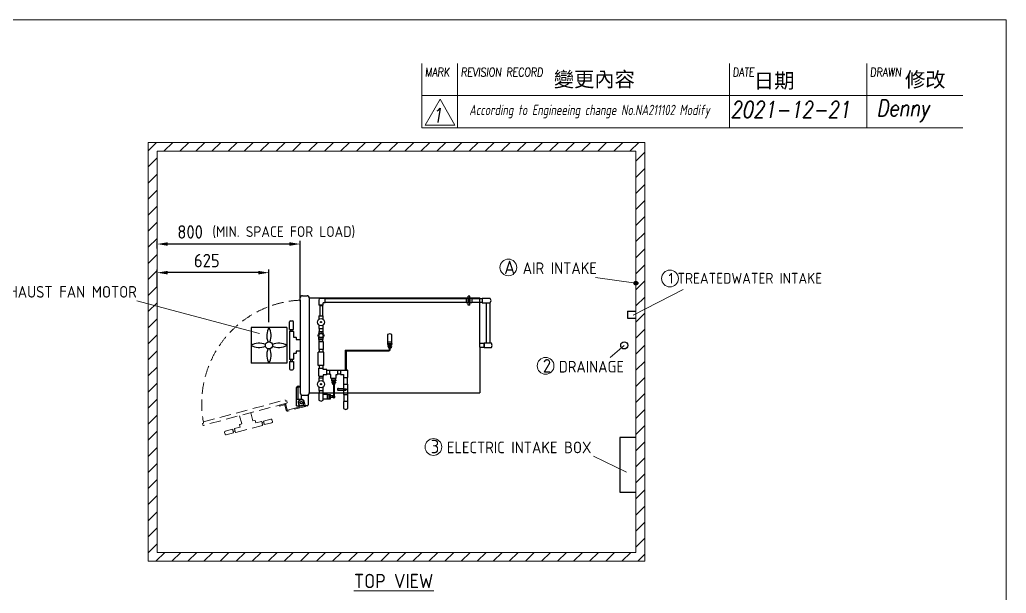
# Model space of a CAD drawing. Header units: millimetres. Extents: x 13007 to 24727, y 23 to 8263.
# Drawn here: x 19214 to 24727, y 5060 to 8263 of the extents above; entities that cross this region are included whole.
import ezdxf

# ---------------------------------------------------------------- set-up
doc = ezdxf.new("R2010")
doc.units = ezdxf.units.MM
doc.linetypes.add('HIDDEN', pattern=[9.525, 6.35, -3.175])
doc.layers.get('0').update_dxf_attribs({"lineweight": 25})
for name, color, linetype, lineweight in [('D', 3, 'Continuous', 13), ('F', 7, 'Continuous', 15), ('H', 2, 'HIDDEN', 15), ('S', 4, 'Continuous', 15), ('T', 4, 'Continuous', 15)]:
    doc.layers.add(name, color=color, linetype=linetype, lineweight=lineweight)
doc.styles.get("Standard").update_dxf_attribs({"font": 'KAIU.TTF'})
doc.styles.add('STU25', font='isocp2.shx')
doc.styles.add('Text', font='romans.shx', dxfattribs={"width": 0.8, "oblique": 10})
doc.dimstyles.new('STU25', dxfattribs={"dimscale": 30, "dimtxt": 2.5, "dimasz": 2, "dimexe": 0.6, "dimexo": 1, "dimgap": 1, "dimtad": 1, "dimdsep": 46, "dimtxsty": 'STU25', "dimcen": 2, "dimazin": 2, "dimtfac": 1, "dimtmove": 0, "dimatfit": 3, "dimfxl": 0, "dimtolj": 1, "dimtzin": 0, "dimarcsym": 0})

# ---------------------------------------------------------------- blocks, each defined once
blk = doc.blocks.new('*D13')
at = {"layer": 'D', "color": 0, "lineweight": -2}
for p, q in [((19981.2, 6986.2), (19981.2, 7028.3)), ((20721.2, 7010.3), (20041.2, 7010.3)), ((20781.2, 6691), (20781.2, 7028.3))]:
    blk.add_line(p, q, dxfattribs=at)
at = {"layer": 'D', "color": 0}
for points in [[(20041.2, 7020.3), (20041.2, 7000.3), (19981.2, 7010.3)], [(20721.2, 7000.3), (20721.2, 7020.3), (20781.2, 7010.3)]]:
    blk.add_solid(points, dxfattribs=at)
at = {"layer": 'Defpoints', "color": 0}
for p in [(19981.2, 7010.3), (19981.2, 6956.2), (20781.2, 6661)]:
    blk.add_point(p, dxfattribs=at)
at = {"layer": 'D', "color": 0, "insert": (20165.9, 7077.8), "char_height": 75, "attachment_point": 5, "style": 'STU25'}
blk.add_mtext('\\A1;800', dxfattribs=at)
blk = doc.blocks.new('*D14')
at = {"layer": 'D', "color": 0, "linetype": 'Continuous', "lineweight": -2}
for p, q in [((19981.2, 6769.8), (19981.2, 6868.4)), ((20546.2, 6850.4), (20041.2, 6850.4)), ((20606.2, 6574.3), (20606.2, 6868.4))]:
    blk.add_line(p, q, dxfattribs=at)
at = {"layer": 'D', "color": 0}
for points in [[(20041.2, 6860.4), (20041.2, 6840.4), (19981.2, 6850.4)], [(20546.2, 6840.4), (20546.2, 6860.4), (20606.2, 6850.4)]]:
    blk.add_solid(points, dxfattribs=at)
at = {"layer": 'Defpoints', "color": 0}
for p in [(19981.2, 6850.4), (19981.2, 6739.8), (20606.2, 6544.3)]:
    blk.add_point(p, dxfattribs=at)
at = {"layer": 'D', "color": 0, "insert": (20259, 6917.9), "char_height": 75, "attachment_point": 5, "style": 'STU25'}
blk.add_mtext('\\A1;625', dxfattribs=at)

msp = doc.modelspace()

# ---------------------------------------------------------------- hatches: boundary and pattern name
msp.add_hatch(color=256).paths.add_polyline_path([(22667.724, 6791.442, 1), (22646.202, 6791.442, 1)])
at = {"layer": 'H', "linetype": 'HIDDEN', "ltscale": 5}
h = msp.add_hatch(dxfattribs=at)
h.set_pattern_fill('ANSI31', color=256, scale=20, style=0)
h.set_pattern_definition([(45, (233343.92, 21491.915), (-44.90128, 44.90128), [])])
h.paths.add_polyline_path([(19931.213, 5238.311), (19931.213, 7578.311), (22706.963, 7578.311), (22706.963, 5238.311)])
h.paths.add_polyline_path([(19981.213, 5288.311), (19981.213, 7528.311), (22656.963, 7528.311), (22656.963, 5288.311)], flags=16)

# ---------------------------------------------------------------- linework, layer by layer
for p, q in [((20781.217, 6696.811), (20781.217, 6709.811)), ((20781.217, 6696.811), (20781.217, 6178.811)), ((20793.217, 6721.811), (20819.217, 6721.811)), ((20831.217, 6709.311), (20831.217, 6563.311)), ((20831.217, 6560.311), (20831.217, 6285.811)), ((21269.713, 6454.993), (21269.713, 6449.993)), ((21269.713, 6454.993), (21292.713, 6454.993)), ((21271.213, 6464.597), (21291.213, 6464.597)), ((21271.213, 6454.993), (21271.213, 6464.597)), ((21292.213, 6454.993), (21292.213, 6464.597)), ((21292.713, 6454.993), (21292.713, 6449.993)), ((21809.139, 6454.311), (21783.966, 6454.311)), ((20882.307, 6331.811), (20882.307, 6406.811)), ((20912.307, 6406.811), (20882.307, 6406.811)), ((20912.307, 6331.811), (20912.307, 6406.811)), ((21033.045, 6418.167), (21033.045, 6306.62)), ((21033.045, 6418.167), (21276.213, 6418.167)), ((21037.045, 6414.167), (21037.045, 6306.62)), ((21037.045, 6414.167), (21276.213, 6414.167)), ((21269.713, 6449.993), (21292.713, 6449.993)), ((21271.1, 6442.15), (21271.1, 6438.228)), ((21271.1, 6442.15), (21291.472, 6442.15)), ((21271.1, 6438.228), (21291.472, 6438.228)), ((21272.713, 6449.993), (21272.713, 6446.071)), ((21272.713, 6446.071), (21289.713, 6446.071)), ((21274.1, 6434.306), (21274.1, 6430.384)), ((21274.1, 6434.306), (21288.472, 6434.306)), ((21274.1, 6430.384), (21288.472, 6430.384)), ((21276.713, 6446.071), (21276.713, 6442.15)), ((21276.713, 6438.228), (21276.713, 6434.306)), ((21279.213, 6421.167), (21279.213, 6430.384)), ((21283.213, 6421.167), (21283.213, 6430.384)), ((21285.713, 6446.071), (21285.713, 6442.15)), ((21285.713, 6438.228), (21285.713, 6434.306)), ((21288.472, 6434.306), (21288.472, 6430.384)), ((21289.713, 6449.993), (21289.713, 6446.071)), ((21291.472, 6442.15), (21291.472, 6438.228)), ((21783.966, 6434.311), (21809.139, 6434.311)), ((20912.307, 6331.811), (20882.307, 6331.811)), ((21005.584, 6306.62), (21005.584, 6281.62)), ((21005.584, 6304.12), (21005.584, 6284.12)), ((20831.217, 6282.811), (20831.217, 6179.311)), ((20956.696, 6252.017), (20979.696, 6252.017)), ((20956.696, 6252.017), (20956.696, 6247.017)), ((20956.696, 6247.017), (20979.696, 6247.017)), ((20957.696, 6252.017), (20957.696, 6261.62)), ((20957.696, 6261.62), (20977.696, 6261.62)), ((20958.083, 6239.173), (20958.083, 6235.251)), ((20958.083, 6239.173), (20978.455, 6239.173)), ((20958.083, 6235.251), (20978.455, 6235.251)), ((20959.696, 6247.017), (20959.696, 6243.095)), ((20959.696, 6243.095), (20976.696, 6243.095)), ((20961.083, 6231.329), (20961.083, 6227.407)), ((20961.083, 6231.329), (20975.455, 6231.329)), ((20963.696, 6243.095), (20963.696, 6239.173)), ((20963.696, 6235.251), (20963.696, 6231.329)), ((20972.696, 6243.095), (20972.696, 6239.173)), ((20972.696, 6235.251), (20972.696, 6231.329)), ((20975.455, 6231.329), (20975.455, 6227.407)), ((20976.696, 6247.017), (20976.696, 6243.095)), ((20978.455, 6239.173), (20978.455, 6235.251)), ((20978.696, 6252.017), (20978.696, 6261.62)), ((20979.696, 6252.017), (20979.696, 6247.017)), ((20961.083, 6227.407), (20975.455, 6227.407)), ((20966.269, 6227.407), (20966.269, 6157.6)), ((20970.269, 6227.407), (20970.269, 6157.6)), ((20994.601, 6203.302), (21022.651, 6203.302)), ((20994.601, 6193.331), (21022.651, 6193.331)), ((21022.651, 6203.302), (21035.151, 6201.761)), ((21022.651, 6193.331), (21035.151, 6194.872)), ((20771.217, 6122.847), (20771.217, 6125.847)), ((20771.217, 6122.347), (20771.217, 6125.847)), ((20786.217, 6166.811), (20786.217, 6146.847)), ((20786.217, 6166.811), (20826.217, 6166.811)), ((20786.217, 6146.847), (20786.217, 6144.421)), ((20793.217, 6166.811), (20819.217, 6166.811)), ((20826.217, 6166.811), (20826.217, 6112.847)), ((20826.217, 6146.847), (20826.217, 6112.847)), ((20934.189, 6169.1), (20942.735, 6169.1)), ((20934.189, 6146.1), (20942.735, 6146.1)), ((20942.735, 6170.1), (20951.133, 6170.1)), ((20942.735, 6145.1), (20951.133, 6145.1)), ((20965.316, 6162.833), (20951.133, 6162.833)), ((20965.316, 6152.367), (20951.133, 6152.367)), ((20820.217, 6106.847), (20787.217, 6106.847))]:
    msp.add_line(p, q)
at = {"linetype": 'Continuous'}
for p, q in [((20831.217, 6709.311), (21783.966, 6709.311)), ((20884.807, 6696.811), (20884.807, 6668.614)), ((20919.807, 6706.811), (20894.807, 6706.811)), ((20919.807, 6681.811), (20909.807, 6681.811)), ((20909.807, 6668.614), (20909.807, 6681.811)), ((20919.807, 6681.811), (20919.807, 6706.811)), ((21709.299, 6704.311), (20919.807, 6704.311)), ((20919.807, 6684.311), (20919.807, 6704.311)), ((21709.299, 6684.311), (20919.807, 6684.311)), ((21709.299, 6706.811), (21709.299, 6681.811)), ((21719.299, 6706.811), (21709.299, 6706.811)), ((21719.299, 6681.811), (21709.299, 6681.811)), ((21729.299, 6719.311), (21719.299, 6719.311)), ((21719.299, 6669.311), (21719.299, 6719.311)), ((21719.299, 6706.811), (21719.299, 6681.811)), ((21729.299, 6669.311), (21729.299, 6719.311)), ((21739.299, 6706.811), (21729.299, 6706.811)), ((21729.299, 6706.811), (21729.299, 6681.811)), ((21739.299, 6681.811), (21729.299, 6681.811)), ((21739.299, 6706.811), (21739.299, 6681.811)), ((21797.397, 6704.311), (21739.299, 6704.311)), ((21797.397, 6684.311), (21739.299, 6684.311)), ((21783.966, 6434.311), (21783.966, 6709.311)), ((21842.896, 6706.811), (21797.397, 6706.811)), ((21797.397, 6706.811), (21797.397, 6681.811)), ((21797.397, 6681.811), (21842.896, 6681.811)), ((21822.594, 6456.811), (21822.594, 6681.811)), ((21842.594, 6456.811), (21842.594, 6681.811)), ((21847.896, 6694.311), (21842.896, 6706.811)), ((21842.896, 6681.811), (21847.896, 6694.311)), ((20909.807, 6668.614), (20884.807, 6668.614)), ((20889.807, 6666.811), (20904.807, 6666.811)), ((20889.807, 6666.811), (20889.807, 6609.311)), ((20904.807, 6666.811), (20904.807, 6609.311)), ((21729.299, 6669.311), (21719.299, 6669.311)), ((22609.619, 6635.371), (22609.619, 6595.371)), ((22609.619, 6635.371), (22656.963, 6635.371)), ((20721.753, 6533.827), (20721.753, 6576.033)), ((20726.753, 6581.033), (20737.753, 6581.033)), ((20742.753, 6533.827), (20742.753, 6576.033)), ((20884.807, 6609.311), (20884.807, 6589.924)), ((20884.807, 6609.311), (20909.807, 6609.311)), ((20909.807, 6589.924), (20909.807, 6609.311)), ((22609.619, 6595.371), (22656.963, 6595.371)), ((20506.213, 6544.311), (20506.213, 6344.311)), ((20706.213, 6544.311), (20506.213, 6544.311)), ((20706.213, 6544.311), (20706.213, 6344.311)), ((20722.253, 6523.061), (20720.753, 6521.561)), ((20720.753, 6521.561), (20720.753, 6367.061)), ((20721.753, 6533.827), (20742.753, 6533.827)), ((20722.253, 6523.061), (20742.253, 6523.061)), ((20727.503, 6523.061), (20727.503, 6533.827)), ((20737.003, 6523.061), (20737.003, 6533.827)), ((20742.253, 6523.061), (20743.753, 6521.561)), ((20743.753, 6521.561), (20743.753, 6489.311)), ((20884.807, 6558.699), (20884.807, 6539.311)), ((20884.807, 6539.311), (20909.807, 6539.311)), ((20884.807, 6521.811), (20884.807, 6507.603)), ((20884.807, 6521.811), (20909.807, 6521.811)), ((20887.307, 6539.311), (20887.307, 6521.811)), ((20907.307, 6539.311), (20907.307, 6521.811)), ((20909.807, 6539.311), (20909.807, 6558.699)), ((20909.807, 6507.603), (20909.807, 6521.811)), ((21281.213, 6509.597), (21268.713, 6504.597)), ((21293.713, 6504.597), (21281.213, 6509.597)), ((20743.753, 6489.311), (20757.253, 6489.311)), ((20758.753, 6487.811), (20757.253, 6489.311)), ((20758.753, 6487.811), (20758.753, 6476.811)), ((20758.753, 6476.811), (20781.217, 6476.811)), ((20884.807, 6476.811), (20884.807, 6491.02)), ((20884.807, 6476.811), (20909.807, 6476.811)), ((20884.807, 6466.811), (20909.807, 6466.811)), ((20884.807, 6466.811), (20884.807, 6421.811)), ((20887.307, 6466.811), (20887.307, 6476.811)), ((20907.307, 6466.811), (20907.307, 6476.811)), ((20909.807, 6476.811), (20909.807, 6491.02)), ((20909.807, 6466.811), (20909.807, 6421.811)), ((21268.713, 6504.597), (21268.713, 6464.597)), ((21268.713, 6464.597), (21293.713, 6464.597)), ((21293.713, 6464.597), (21293.713, 6504.597)), ((21849.139, 6456.811), (21809.139, 6456.811)), ((21809.139, 6456.811), (21809.139, 6431.811)), ((21809.139, 6434.311), (21809.139, 6454.311)), ((21854.139, 6444.311), (21849.139, 6456.811)), ((20743.753, 6399.311), (20743.753, 6367.061)), ((20757.253, 6399.311), (20743.753, 6399.311)), ((20757.253, 6399.311), (20758.753, 6400.811)), ((20781.217, 6411.811), (20758.753, 6411.811)), ((20758.753, 6411.811), (20758.753, 6400.811)), ((20909.807, 6421.811), (20884.807, 6421.811)), ((20887.307, 6421.811), (20887.307, 6406.811)), ((20907.307, 6421.811), (20907.307, 6406.811)), ((21783.966, 6434.311), (21783.966, 6179.311)), ((21809.139, 6431.811), (21849.139, 6431.811)), ((21849.139, 6431.811), (21854.139, 6444.311)), ((20706.213, 6344.311), (20506.213, 6344.311)), ((20722.253, 6365.561), (20720.753, 6367.061)), ((20721.753, 6354.796), (20721.753, 6312.589)), ((20721.753, 6354.796), (20742.753, 6354.796)), ((20742.253, 6365.561), (20722.253, 6365.561)), ((20727.503, 6365.561), (20727.503, 6354.796)), ((20737.003, 6365.561), (20737.003, 6354.796)), ((20742.253, 6365.561), (20743.753, 6367.061)), ((20742.753, 6354.796), (20742.753, 6312.589)), ((20726.753, 6307.589), (20737.753, 6307.589)), ((20884.807, 6271.62), (20884.807, 6316.62)), ((20884.807, 6316.62), (20909.807, 6316.62)), ((20887.307, 6331.811), (20887.307, 6316.62)), ((20907.307, 6331.811), (20907.307, 6316.62)), ((20909.807, 6309.12), (20909.807, 6316.62)), ((20929.807, 6309.12), (20909.807, 6309.12)), ((20929.807, 6279.12), (20929.807, 6309.12)), ((20945.196, 6304.12), (20929.807, 6304.12)), ((20945.196, 6306.62), (20990.196, 6306.62)), ((20945.196, 6306.62), (20945.196, 6281.62)), ((20990.196, 6306.62), (20990.196, 6281.62)), ((21005.584, 6304.12), (20990.196, 6304.12)), ((21005.584, 6306.62), (21045.651, 6306.62)), ((21047.651, 6264.506), (21047.651, 6304.62)), ((20884.807, 6271.62), (20909.807, 6271.62)), ((20884.807, 6262.791), (20909.807, 6262.791)), ((20884.807, 6262.791), (20884.807, 6243.404)), ((20887.307, 6271.62), (20887.307, 6262.791)), ((20907.307, 6271.62), (20907.307, 6262.791)), ((20909.807, 6279.12), (20909.807, 6271.62)), ((20929.807, 6279.12), (20909.807, 6279.12)), ((20909.807, 6243.404), (20909.807, 6262.791)), ((20945.196, 6284.12), (20929.807, 6284.12)), ((20952.696, 6281.62), (20945.196, 6281.62)), ((20952.696, 6261.62), (20952.696, 6281.62)), ((20952.696, 6261.62), (20982.696, 6261.62)), ((20982.696, 6281.62), (20990.196, 6281.62)), ((20982.696, 6261.62), (20982.696, 6281.62)), ((21005.584, 6284.12), (20990.196, 6284.12)), ((21005.584, 6281.62), (21022.651, 6281.62)), ((21022.651, 6281.62), (21022.651, 6264.506)), ((21022.651, 6264.506), (21047.651, 6264.506)), ((21025.151, 6227.975), (21025.151, 6264.506)), ((21045.151, 6264.506), (21047.651, 6264.506)), ((21045.151, 6227.975), (21045.151, 6264.506)), ((20831.217, 6179.311), (20887.307, 6179.311)), ((20884.807, 6212.179), (20884.807, 6192.791)), ((20884.807, 6192.791), (20909.807, 6192.791)), ((20884.807, 6177.6), (20884.807, 6137.6)), ((20909.807, 6177.6), (20884.807, 6177.6)), ((20887.307, 6192.791), (20887.307, 6177.6)), ((20907.307, 6192.791), (20907.307, 6177.6)), ((20907.307, 6179.311), (21783.966, 6179.311)), ((20909.807, 6192.791), (20909.807, 6212.179)), ((20909.807, 6137.6), (20909.807, 6177.6)), ((21022.651, 6227.975), (21022.651, 6170.344)), ((21022.651, 6227.975), (21047.651, 6227.975)), ((21047.651, 6170.344), (21047.651, 6227.975)), ((20884.807, 6137.6), (20897.307, 6132.6)), ((20897.307, 6132.6), (20909.807, 6137.6)), ((20934.189, 6170.1), (20909.807, 6170.1)), ((20909.807, 6145.1), (20934.189, 6145.1)), ((20934.189, 6145.1), (20934.189, 6170.1)), ((20942.735, 6145.1), (20942.735, 6170.1)), ((20951.133, 6145.1), (20951.133, 6170.1)), ((21022.651, 6170.344), (21047.651, 6170.344)), ((21022.651, 6131.701), (21022.651, 6091.701)), ((21047.651, 6131.701), (21022.651, 6131.701)), ((21025.151, 6170.344), (21025.151, 6131.658)), ((21045.151, 6170.344), (21045.151, 6131.658)), ((21047.651, 6091.701), (21047.651, 6131.701)), ((21022.651, 6091.701), (21035.151, 6086.701)), ((21035.151, 6086.701), (21047.651, 6091.701))]:
    msp.add_line(p, q, dxfattribs=at)
at = {"ltscale": 10}
for p, q in [((20761.217, 6106.847), (20761.217, 6208.847)), ((20767.217, 6208.847), (20767.217, 6141.847)), ((20769.217, 6216.847), (20781.217, 6216.847)), ((20781.217, 6210.847), (20769.217, 6210.847)), ((20791.217, 6141.847), (20761.217, 6141.847)), ((20801.217, 6116.847), (20801.217, 6131.847)), ((20761.217, 6106.847), (20791.217, 6106.847))]:
    msp.add_line(p, q, dxfattribs=at)
msp.add_lwpolyline([(20966.269, 6163.384), (20962.26, 6161.069), (20962.26, 6154.131), (20968.269, 6150.662), (20974.278, 6154.131), (20974.278, 6161.069), (20970.269, 6163.384)])
at = {"linetype": 'Continuous'}
msp.add_lwpolyline([(22656.963, 5929.354), (22567.365, 5929.354), (22567.365, 5624.666), (22656.963, 5624.666)], dxfattribs=at)
for centre, radius in [((22656.963, 6791.442), 10.761), ((20897.307, 6574.311), 20), ((20897.307, 6574.311), 3), ((20606.213, 6444.311), 20), ((20606.213, 6444.311), 20), ((20606.213, 6444.311), 20), ((20606.213, 6444.311), 20), ((22591.963, 6444.311), 20), ((20897.307, 6227.791), 20), ((20897.307, 6227.791), 3), ((21035.151, 6198.317), 3.445), ((20787.217, 6124.347), 6.45)]:
    msp.add_circle(centre, radius)
for radius in [15, 11.88]:
    msp.add_circle((20897.307, 6499.311), radius, dxfattribs=at)
for centre, radius, start, end in [((20793.217, 6709.811), 12, 90, 180), ((20819.217, 6709.811), 12, 0, 90), ((20687.237, 6498.436), 93.11, 150.481802, 201.977032), ((20525.189, 6498.436), 93.11, 338.022968, 29.518198), ((20552.088, 6363.287), 93.11, 68.022968, 119.518198), ((20660.338, 6363.287), 93.11, 60.481802, 111.977032), ((20552.088, 6525.336), 93.11, 240.481802, 291.977032), ((20687.237, 6390.187), 93.11, 158.022968, 209.518198), ((20525.189, 6390.187), 93.11, 330.481802, 21.977032), ((20660.338, 6525.336), 93.11, 248.022968, 299.518198), ((21276.213, 6421.167), 3, 270, 0), ((21276.213, 6421.167), 7, 270, 0), ((20793.217, 6178.811), 12, 180, 270), ((20819.217, 6178.811), 12, 270, 0), ((20994.222, 6198.317), 5, 85.647201, 274.352799), ((20787.217, 6125.847), 16, 102.153197, 180), ((20787.217, 6122.847), 16, 180, 270), ((20783.217, 6144.421), 3, 282.153197, 0), ((20968.269, 6157.6), 2, 180, 0), ((20820.217, 6112.847), 6, 270, 0)]:
    msp.add_arc(centre, radius, start, end)
for centre, radius, start, end in [((20894.807, 6696.811), 10, 90, 180), ((20726.753, 6576.033), 5, 90, 180), ((20737.753, 6576.033), 5, 0, 90), ((20726.753, 6312.589), 5, 180, 270), ((20737.753, 6312.589), 5, 270, 0), ((21045.651, 6304.62), 2, 0, 90)]:
    msp.add_arc(centre, radius, start, end, dxfattribs=at)
at = {"ltscale": 10}
for centre, radius, start, end in [((20769.217, 6208.847), 8, 90, 180), ((20769.217, 6208.847), 2, 90, 180), ((20791.217, 6131.847), 10, 0, 90), ((20791.217, 6116.847), 10, 270, 0)]:
    msp.add_arc(centre, radius, start, end, dxfattribs=at)
at = {"layer": 'D'}
for p, q in [((22656.963, 6791.442), (22430.266, 6822.904)), ((22641.938, 6612.851), (22921.347, 6757.193)), ((19868.08, 6692.76), (20552.961, 6509.803)), ((22420.129, 5825.98), (22603.978, 5737.042)), ((21080.684, 5073.099), (21528.077, 5073.099))]:
    msp.add_line(p, q, dxfattribs=at)
at = {"layer": 'D', "linetype": 'Continuous'}
msp.add_line((22591.963, 6444.311), (22513.164, 6376.315), dxfattribs=at)
at = {"layer": 'D'}
for centre in [(21944.337, 6879.806), (22847.323, 6817.585), (22152.371, 6329.892), (21525.333, 5876.796)]:
    msp.add_circle(centre, 46.868, dxfattribs=at)
at = {"layer": 'F'}
msp.add_line((21460.832, 8019.432), (21460.832, 7659.432), dxfattribs=at)
at = {"layer": 'F', "color": 7}
for p, q in [((21660.832, 8019.432), (21660.832, 7659.432)), ((23179.205, 7659.432), (23179.205, 8019.432)), ((23947.731, 7659.432), (23947.731, 8019.432)), ((24483.044, 7839.432), (21460.832, 7839.432)), ((21460.832, 7659.432), (24483.044, 7659.432))]:
    msp.add_line(p, q, dxfattribs=at)
at = {"layer": 'F', "color": 6}
msp.add_lwpolyline([(13006.619, 8263.006), (13006.619, 23.006), (24726.619, 23.006), (24726.619, 8263.006)], close=True, dxfattribs=at)
msp.add_lwpolyline([(13006.619, 8263.006), (13006.619, 23.006), (24726.619, 23.006), (24726.619, 8263.006)], close=True, dxfattribs=at)
at = {"layer": 'F', "color": 7}
msp.add_lwpolyline([(21562.357, 7818.619), (21479.254, 7674.681), (21645.46, 7674.681)], close=True, dxfattribs=at)
at = {"layer": 'H', "ltscale": 10}
for p, q in [((20239.879, 6017.029), (20696.761, 6139.45)), ((20705.543, 6122.133), (20240.932, 5997.641)), ((20696.761, 6139.45), (20699.093, 6132.828)), ((20699.093, 6132.828), (20704.369, 6134.242)), ((20705.593, 6133.535), (20704.369, 6134.242)), ((20705.593, 6133.535), (20707.664, 6125.807)), ((20769.278, 6123.682), (20777.042, 6094.704)), ((20790.837, 6139.811), (20776.349, 6135.929)), ((20810.85, 6103.762), (20803.085, 6132.74)), ((20504.63, 6068.299), (20516.915, 6022.453)), ((20691.019, 6118.241), (20663.973, 6110.994)), ((20663.973, 6110.994), (20665.526, 6105.199)), ((20692.572, 6112.446), (20665.526, 6105.199)), ((20702.527, 6083.02), (20695.021, 6111.032)), ((20700.817, 6112.585), (20708.323, 6084.573)), ((20710.772, 6083.158), (20775.489, 6100.499)), ((20810.85, 6103.762), (20712.325, 6077.363)), ((20235.895, 6008.715), (20241.17, 6010.128)), ((20239.879, 6017.029), (20241.17, 6010.128)), ((20454.129, 6005.629), (20441.845, 6051.475)), ((20516.915, 6022.453), (20527.54, 6025.3)), ((20529.377, 6024.239), (20527.54, 6025.3)), ((20529.377, 6024.239), (20532.871, 6011.199)), ((20532.871, 6011.199), (20564.022, 6019.546)), ((20565.859, 6018.485), (20564.022, 6019.546)), ((20565.859, 6018.485), (20571.036, 5999.167)), ((20567.218, 6013.414), (20577.617, 6016.2)), ((20576.128, 6021.754), (20616.897, 6032.678)), ((20581.564, 6001.47), (20576.128, 6021.754)), ((20581.564, 6001.47), (20622.332, 6012.394)), ((20625.868, 6018.518), (20623.021, 6029.143)), ((20235.188, 6007.49), (20235.895, 6008.715)), ((20235.188, 6007.49), (20237.258, 5999.762)), ((20361.741, 5947.745), (20358.894, 5958.37)), ((20403.198, 5975.418), (20362.429, 5964.494)), ((20408.633, 5955.133), (20367.865, 5944.209)), ((20408.633, 5955.133), (20403.198, 5975.418)), ((20415.085, 5972.65), (20404.686, 5969.864)), ((20417.543, 5963.474), (20407.145, 5960.687)), ((20413.726, 5977.721), (20414.787, 5979.558)), ((20418.902, 5958.403), (20413.726, 5977.721)), ((20414.787, 5979.558), (20445.938, 5987.905)), ((20418.902, 5958.403), (20420.739, 5957.342)), ((20420.739, 5957.342), (20569.975, 5997.329)), ((20443.504, 6002.782), (20442.444, 6000.945)), ((20445.938, 5987.905), (20442.444, 6000.945)), ((20443.504, 6002.782), (20454.129, 6005.629)), ((20569.677, 6004.238), (20580.075, 6007.024)), ((20571.036, 5999.167), (20569.975, 5997.329))]:
    msp.add_line(p, q, dxfattribs=at)
msp.add_circle((20787.217, 6124.347), 6.4, dxfattribs=at)
msp.add_circle((20787.217, 6124.347), 6.4, dxfattribs=at)
for centre, radius, start, end in [((20808.259, 6119.84), 577.604, 92.683468, 190.949507), ((20704.766, 6125.031), 3, 285, 15), ((20778.937, 6126.27), 10, 105, 195), ((20793.426, 6130.152), 10, 15, 105), ((20693.09, 6110.514), 8, 15, 105), ((20693.09, 6110.514), 2, 15, 105), ((20710.255, 6085.09), 8, 195, 285), ((20710.255, 6085.09), 2, 195, 285), ((20618.191, 6027.849), 5, 15, 105), ((20621.038, 6017.223), 5, 285, 15), ((20240.156, 6000.539), 3, 195, 285), ((20363.723, 5959.664), 5, 105, 195), ((20366.57, 5949.039), 5, 195, 285)]:
    msp.add_arc(centre, radius, start, end, dxfattribs=at)
at = {"layer": 'S', "linetype": 'Continuous'}
for p, q in [((19931.213, 7578.311), (19931.213, 5238.311)), ((22706.963, 7578.311), (19931.213, 7578.311)), ((22706.963, 7578.311), (22706.963, 5238.311)), ((19981.213, 7528.311), (19981.213, 5288.311)), ((22656.963, 7528.311), (19981.213, 7528.311)), ((22656.963, 7528.311), (22656.963, 5288.311)), ((22706.963, 5238.311), (19931.213, 5238.311)), ((22656.963, 5288.311), (19981.213, 5288.311))]:
    msp.add_line(p, q, dxfattribs=at)

# ---------------------------------------------------------------- texts
at = {"layer": 'D', "color": 11, "attachment_point": 1}
for s, insert, char_height in [('{\\Fisocp2.shx;\\C3;(MIN. SPACE FOR LOAD)}', (20290.22, 7109.828), 60), ('{\\Fisocp2.shx;\\C3;A \\H0.8667x;AIR INTAKE}', (21920.869, 6917.928), 75), ('{\\Fisocp2.shx;\\C3;1\\f???|b0|i0|c0|p65; \\Fisocp2.shx;TREATEDWATER INTAKE\\P\\f???|b0|i0|c0|p65; }', (22839.992, 6849.277), 60), ('{\\Fisocp2.shx;\\C3;4 \\H0.8667x;EXHAUST FAN MOTOR}', (18963.858, 6785.795), 75), ('{\\Fisocp2.shx;\\C3;2 \\H0.8667x;DRAINAGE }', (22137.006, 6367.742), 75), ('{\\Fisocp2.shx;\\C3;3 \\H0.8667x;ELECTRIC INTAKE BOX}', (21510.835, 5916.764), 75), ('{\\Fisocp2.shx;TOP VIEW}', (21081.665, 5168.289), 80)]:
    msp.add_mtext(s, dxfattribs=dict(at, insert=insert, char_height=char_height))
at = {"layer": 'F', "color": 1, "lineweight": 15, "style": 'Text', "oblique": 5, "width": 0.8}
for s, p in [('MARK', (21478.522, 7946.113)), ('REVISION RECORD', (21678.522, 7946.113)), ('DATE', (23196.896, 7946.113)), ('DRAWN', (23965.422, 7946.113))]:
    msp.add_text(s, height=48, dxfattribs=at).set_placement(p)
at = {"layer": 'F', "lineweight": -3}
for s, p in [('變更內容', (22198.018, 7888.793)), ('日期', (23316.402, 7880.882)), ('修改', (24160.908, 7887.211))]:
    msp.add_text(s, height=83.0297, dxfattribs=at).set_placement(p)
at = {"layer": 'T', "lineweight": 20, "style": 'Text', "oblique": 10, "width": 0.8}
for s, height, p in [('2021-12-21', 92, (23185.243, 7715.486)), ('Denny', 92, (24002.271, 7723.75)), ('1', 80, (21519.277, 7688.941))]:
    msp.add_text(s, height=height, dxfattribs=at).set_placement(p)
at = {"layer": 'T', "linetype": 'Continuous', "lineweight": 20, "insert": (21725.497, 7788.145), "char_height": 58, "attachment_point": 1, "style": 'Text'}
msp.add_mtext('{\\Fisocp2.shx|c136;According to Engineeing change No.NA211102 Modify}', dxfattribs=at)

# ---------------------------------------------------------------- dimensions: what is measured, and where the dimension line sits
at = {"layer": 'D'}
dim = msp.add_linear_dim(base=(19981.213, 7010.308), p1=(20781.217, 6661.012), p2=(19981.213, 6956.179), dimstyle='STU25', dxfattribs=at)
dim.commit()
dim.dimension.update_dxf_attribs({"geometry": '*D13', "text_midpoint": (20165.87, 7010.308), "dimtype": 160})
at = {"layer": 'D', "linetype": 'Continuous'}
dim = msp.add_linear_dim(base=(19981.213, 6850.392), p1=(20606.213, 6544.311), p2=(19981.213, 6739.811), dimstyle='STU25', dxfattribs=at)
dim.commit()
dim.dimension.update_dxf_attribs({"geometry": '*D14', "text_midpoint": (20258.955, 6850.392), "dimtype": 160})

doc.saveas('drawing.dxf')
